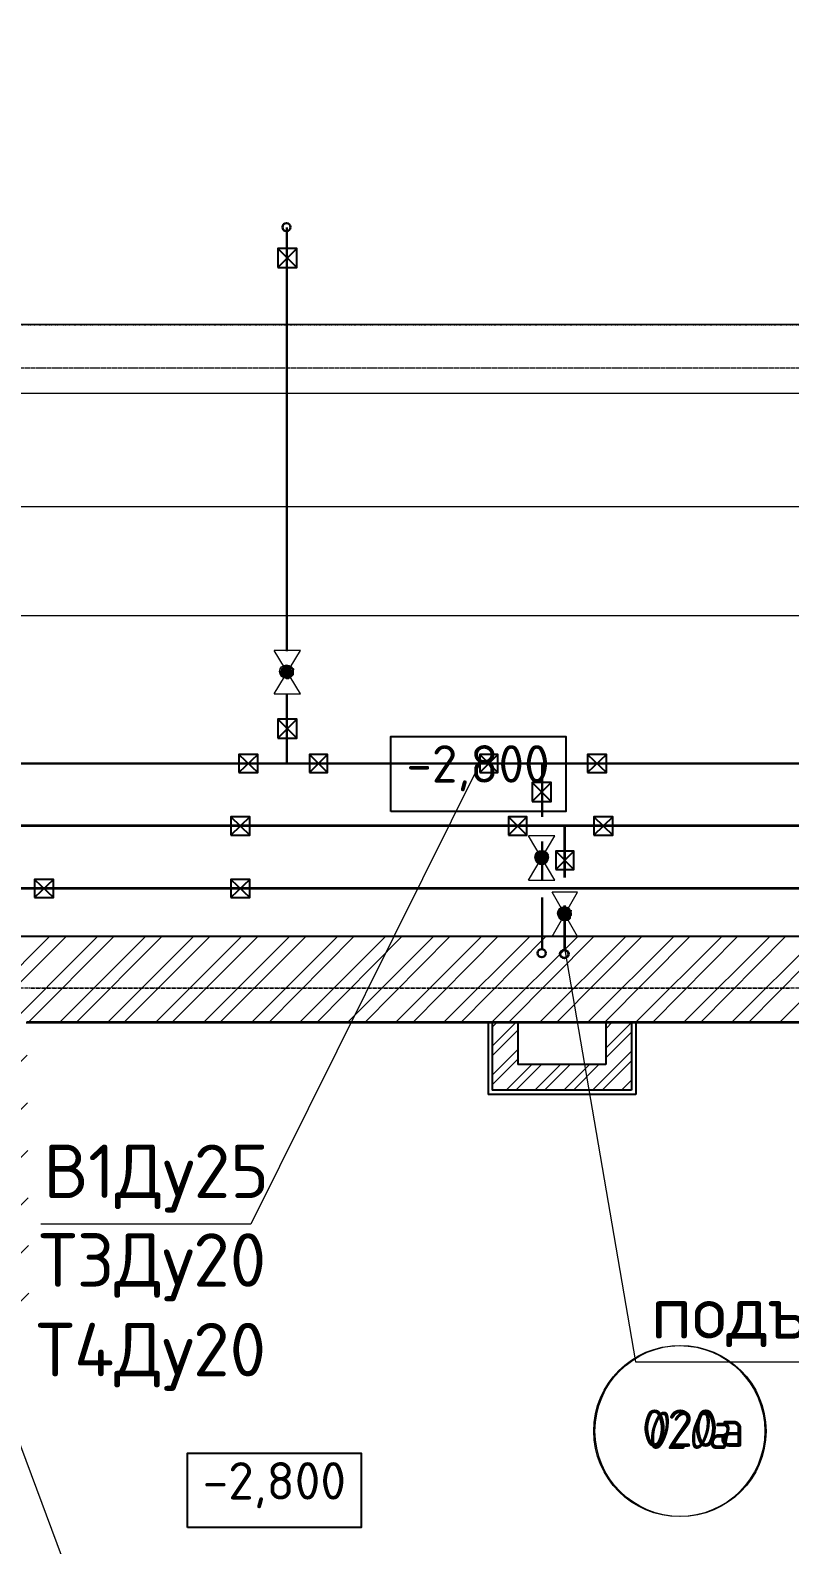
# Model space of a CAD drawing. Header units: millimetres. Extents: x -10178924 to 11692288, y -947381 to 58396.
# Drawn here: x 766354 to 769906, y -824944 to -817862 of the extents above; entities that cross this region are included whole.
import ezdxf

# ---------------------------------------------------------------- set-up
doc = ezdxf.new("R2010")
doc.units = ezdxf.units.MM
for name, pattern in [('короткая штриховая', [282.222222, 141.111111, -141.111111]), ('невидимая', [9.525, 6.35, -3.175]), ('осевая', [50.8, 31.75, -6.35, 6.35, -6.35])]:
    doc.linetypes.add(name, pattern=pattern)
for name, color, linetype, lineweight in [('PDF _0', 7, 'Continuous', 9), ('PDF _Разрезы', 7, 'Continuous', 9), ('PDF _Текст', 7, 'Continuous', 5), ('Балки.1', 7, 'Continuous', 9), ('Контур пол Подвал', 7, 'Continuous', 9), ('Перегородки', 162, 'Continuous', 9), ('Размеры осевые', 153, 'Continuous', 9), ('ШТРИХОВКА', 252, 'Continuous', 15)]:
    doc.layers.add(name, color=color, linetype=linetype, lineweight=lineweight)
for name, color, linetype in [('PDF _PDF _Марки помещений', 5, 'Continuous'), ('PDF _PDF _Разрезы', 7, 'Continuous'), ('PDF _Балки.1', 7, 'Continuous'), ('PDF _В1_Арматура', 7, 'Continuous'), ('PDF _ВК_В1', 5, 'Continuous'), ('PDF _ВК_Т3', 1, 'Continuous'), ('PDF _ВК_Т4', 6, 'Continuous'), ('PDF _Марки помещений', 5, 'Continuous'), ('PDF _Стены внутр.1', 7, 'Continuous'), ('Стены внутр.1', 7, 'Continuous')]:
    doc.layers.add(name, color=color, linetype=linetype)
for name, color, linetype, true_color in [('PDF _Контур пол Подвал', 7, 'Continuous', 0xcd6928), ('PDF _Отметки', 7, 'Continuous', 0x7f9fff), ('PDF _Размеры осевые', 7, 'Continuous', 0x5d6970), ('PDF _штриховка', 7, 'Continuous', 0x95834a)]:
    doc.layers.add(name, color=color, linetype=linetype, true_color=true_color)
doc.styles.add('ISOCPEUR', font='isocpeui.ttf', dxfattribs={"width": 0.9})
doc.styles.add('PDF ISOCPEUR', font='isocpeur.ttf')

# ---------------------------------------------------------------- blocks, each defined once
blk = doc.blocks.new('A$C5282721b')
at = {"layer": 'Перегородки', "lineweight": 20, "true_color": 0x000000, "transparency": 33554687}
h = blk.add_hatch(dxfattribs=at)
h.set_pattern_fill('ANSI32', color=18, scale=10)
h.set_pattern_definition([(45, (6503.45, 238052.73), (-67.35192, 67.35192), []), (45, (6548.35, 238052.73), (-67.35192, 67.35192), [])])
h.paths.add_polyline_path([(46276.139, -41908.087), (46276.139, -41709.464), (46156.139, -41709.464), (46156.139, -42028.087), (46806.601, -42028.087), (46806.601, -41709.464), (46686.601, -41709.464), (46686.601, -41908.087)])
at = {"layer": 'ШТРИХОВКА', "ltscale": 100, "true_color": 0x000000, "transparency": 33554687}
h = blk.add_hatch(dxfattribs=at)
h.set_pattern_fill('ANSI31', color=18, scale=50)
h.set_pattern_definition([(45, (-81439.85, -10657.2), (-112.2532, 112.2532), [])])
h.paths.add_polyline_path([(43589.43, -43091.789), (43989.442, -43091.789), (43978.799, -41709.464), (59272.291, -41709.464), (59272.291, -41309.464), (54778.974, -41309.464), (54778.974, -37367.72), (54379.879, -37367.72), (54378.974, -41309.464), (43575.708, -41309.464)])
h.paths.add_polyline_path([(43998.193, -44162.264), (43598.195, -44162.406), (43603.498, -44917.161), (44003.486, -44916.003)])
at = {"layer": 'PDF _Марки помещений', "color": 18, "lineweight": 9, "true_color": 0x000000, "transparency": 33554687}
blk.add_circle((47036.2, -43622.44), 400.064, dxfattribs=at)
at = {"layer": 'PDF _Разрезы', "color": 18, "lineweight": 9, "true_color": 0x000000, "transparency": 33554687}
blk.add_lwpolyline([(-11856.305, -39299.259), (62616.964, -39299.259)], dxfattribs=at)
at = {"layer": 'Балки.1', "color": 18, "linetype": 'короткая штриховая', "ltscale": 0.02, "true_color": 0x000000, "transparency": 33554687}
for p, q in [((43071.13, -38448.432), (54538.231, -38448.432)), ((43071.13, -38768.432), (54538.231, -38768.432))]:
    blk.add_line(p, q, dxfattribs=at)
at = {"layer": 'Контур пол Подвал', "color": 18, "linetype": 'невидимая', "true_color": 0x000000, "transparency": 33554687}
for p, q in [((53178.974, -39809.464), (40553.725, -39809.464)), ((54378.974, -41309.464), (40553.725, -41309.464))]:
    blk.add_line(p, q, dxfattribs=at)
at = {"layer": 'Перегородки', "color": 18, "linetype": 'Continuous', "lineweight": 25, "true_color": 0x000000, "transparency": 33554687}
for p, q in [((46136.139, -41709.464), (46136.139, -42048.087)), ((46156.139, -41709.464), (46156.139, -42028.087)), ((46276.139, -41709.464), (46276.139, -41908.087)), ((46686.601, -41709.464), (46686.601, -41908.087)), ((46806.601, -41709.464), (46806.601, -42028.087)), ((46826.601, -41709.464), (46826.601, -42048.087)), ((46686.601, -41908.087), (46276.139, -41908.087)), ((46826.601, -42048.087), (46136.139, -42048.087)), ((46806.601, -42028.087), (46156.139, -42028.087))]:
    blk.add_line(p, q, dxfattribs=at)
at = {"layer": 'Размеры осевые', "color": 251, "linetype": 'осевая', "ltscale": 0.5, "transparency": 33554687}
for p, q in [((-9750, -38650), (62308.109, -38650)), ((-9718.727, -38650), (61848.609, -38650)), ((-9718.727, -38650), (61848.609, -38650)), ((-9750, -41550), (62308.109, -41550))]:
    blk.add_line(p, q, dxfattribs=at)
at = {"layer": 'Стены внутр.1', "color": 18, "linetype": 'Continuous', "true_color": 0x000000, "transparency": 33554687, "flags": 128}
for points in [[(54378.974, -41309.464), (43575.708, -41309.464)], [(43978.799, -41709.464), (59272.291, -41709.464)]]:
    blk.add_lwpolyline(points, dxfattribs=at)
at = {"layer": 'PDF _Марки помещений', "color": 18, "lineweight": 9, "true_color": 0x000000, "transparency": 33554687, "insert": (46873.226, -43706.155), "char_height": 175, "attachment_point": 7, "style": 'ISOCPEUR'}
blk.add_mtext('{\\W0.8;020a}', dxfattribs=at)

msp = doc.modelspace()

# ---------------------------------------------------------------- linework, layer by layer
at = {"layer": 'PDF _0', "lineweight": 25}
for points in [[(767511.6, -818882.2), (767600.5, -818971.1)], [(767600.5, -818882.2), (767511.6, -818971.1)], [(767511.6, -821083.6), (767600.5, -821172.5)], [(767600.5, -821083.6), (767511.6, -821172.5)], [(767329.6, -821248.7), (767418.5, -821333.4)], [(767418.5, -821248.7), (767329.6, -821333.4)], [(767659.8, -821248.7), (767744.4, -821333.4)], [(767744.4, -821248.7), (767659.8, -821333.4)], [(768455.6, -821248.7), (768540.3, -821333.4)], [(768540.3, -821248.7), (768455.6, -821333.4)], [(768959.4, -821248.7), (769048.3, -821333.4)], [(769048.3, -821248.7), (768959.4, -821333.4)], [(768701.2, -821379.9), (768790.1, -821468.8)], [(768790.1, -821379.9), (768701.2, -821468.8)], [(767291.5, -821540.8), (767380.4, -821625.5)], [(767380.4, -821540.8), (767291.5, -821625.5)], [(768591.1, -821540.8), (768675.8, -821625.5)], [(768675.8, -821540.8), (768591.1, -821625.5)], [(768989, -821540.8), (769077.9, -821625.5)], [(769077.9, -821540.8), (768989.1, -821625.5)], [(768811.2, -821701.7), (768895.9, -821786.3)], [(768895.9, -821701.7), (768811.2, -821786.3)], [(766372.8, -821832.9), (766461.7, -821917.6)], [(766461.7, -821832.9), (766372.8, -821917.6)], [(767291.5, -821832.9), (767380.4, -821917.6)], [(767380.4, -821832.9), (767291.5, -821917.6)]]:
    msp.add_lwpolyline(points, dxfattribs=at)
for points in [[(767511.6, -818971.2), (767600.5, -818971.2), (767600.5, -818882.3), (767511.6, -818882.3)], [(767511.6, -821172.5), (767600.5, -821172.5), (767600.5, -821083.6), (767511.6, -821083.6)], [(767329.6, -821333.4), (767418.5, -821333.4), (767418.5, -821248.7), (767329.6, -821248.7)], [(767659.8, -821333.4), (767744.4, -821333.4), (767744.4, -821248.7), (767659.8, -821248.7)], [(768455.6, -821333.4), (768540.3, -821333.4), (768540.3, -821248.7), (768455.6, -821248.7)], [(768959.4, -821333.4), (769048.3, -821333.4), (769048.3, -821248.7), (768959.4, -821248.7)], [(768701.2, -821468.8), (768790.1, -821468.8), (768790.1, -821379.9), (768701.2, -821379.9)], [(767291.5, -821625.5), (767380.4, -821625.5), (767380.4, -821540.8), (767291.5, -821540.8)], [(768591.1, -821625.5), (768675.8, -821625.5), (768675.8, -821540.8), (768591.1, -821540.8)], [(768989, -821625.5), (769077.9, -821625.5), (769077.9, -821540.8), (768989, -821540.8)], [(768811.2, -821786.3), (768895.9, -821786.3), (768895.9, -821701.7), (768811.2, -821701.7)], [(766372.8, -821917.6), (766461.7, -821917.6), (766461.7, -821832.9), (766372.8, -821832.9)], [(767291.5, -821917.6), (767380.4, -821917.6), (767380.4, -821832.9), (767291.5, -821832.9)]]:
    msp.add_lwpolyline(points, close=True, dxfattribs=at)
at = {"layer": 'PDF _PDF _Марки помещений', "lineweight": 9}
msp.add_circle((769389.1, -824413.1), 400, dxfattribs=at)
at = {"layer": 'PDF _PDF _Разрезы', "lineweight": 9}
msp.add_lwpolyline([(710500.9, -820088.8), (784971.2, -820088.8)], dxfattribs=at)
at = {"layer": 'PDF _Балки.1', "lineweight": 9}
msp.add_lwpolyline([(765428.8, -819237.9), (765428.8, -819559.6), (776892.3, -819559.6), (776892.3, -819237.9)], close=True, dxfattribs=at)
at = {"layer": 'PDF _В1_Арматура', "lineweight": 0}
for points in [[(767494.7, -820965.1), (767617.4, -820761.9), (767494.7, -820761.9)], [(767494.7, -820965.1), (767617.4, -820965.1), (767494.7, -820761.9)], [(767537, -820850.8), (767528.5, -820846.5), (767537, -820850.8)], [(767587.8, -820850.8), (767583.6, -820846.5), (767587.8, -820850.8)], [(767566.6, -820871.9), (767553.9, -820863.5), (767566.6, -820871.9)], [(768684.2, -821837.1), (768807, -821629.7), (768684.2, -821629.7)], [(768684.2, -821837.1), (768807, -821837.1), (768684.2, -821629.7)], [(768726.6, -821718.6), (768718.1, -821714.4), (768726.6, -821718.6)], [(768756.2, -821739.8), (768747.7, -821731.3), (768756.2, -821739.8)], [(768777.4, -821718.6), (768773.1, -821714.4), (768777.4, -821718.6)], [(768794.3, -822099.6), (768912.8, -821892.2), (768794.3, -821892.2)], [(768794.3, -822099.6), (768912.8, -822099.6), (768794.3, -821892.2)], [(768832.4, -821981.1), (768823.9, -821976.8), (768832.4, -821981.1)], [(768883.2, -821981.1), (768883.2, -821976.8), (768883.2, -821981.1)], [(768862, -822002.2), (768853.6, -821993.8), (768862, -822002.2)]]:
    msp.add_lwpolyline(points, dxfattribs=at)
for centre in [(767551.8, -820861.3), (768745.6, -821729.2), (768851.5, -821991.7)]:
    msp.add_circle(centre, 31.7, dxfattribs=at)
at = {"layer": 'PDF _В1_Арматура', "transparency": 33554559}
for points in [[(767528.5, -820846.5), (767537, -820850.8), (767524.3, -820850.8)], [(767532.8, -820842.3), (767583.6, -820846.5), (767528.5, -820846.5)], [(767583.6, -820846.5), (767528.5, -820846.5), (767566.6, -820855)], [(767528.5, -820846.5), (767566.6, -820855), (767545.5, -820855)], [(767541.2, -820833.8), (767575.1, -820838.1), (767532.8, -820838.1)], [(767575.1, -820838.1), (767532.8, -820838.1), (767579.3, -820842.3)], [(767532.8, -820838.1), (767579.3, -820842.3), (767532.8, -820842.3)], [(767579.3, -820842.3), (767532.8, -820842.3), (767583.6, -820846.5)], [(767545.5, -820833.8), (767570.9, -820833.8), (767541.2, -820833.8)], [(767570.9, -820833.8), (767541.2, -820833.8), (767575.1, -820838.1)], [(767549.7, -820829.6), (767566.6, -820833.8), (767545.5, -820833.8)], [(767566.6, -820833.8), (767545.5, -820833.8), (767570.9, -820833.8)], [(767553.9, -820829.6), (767562.4, -820829.6), (767549.7, -820829.6)], [(767562.4, -820829.6), (767549.7, -820829.6), (767566.6, -820833.8)], [(767583.6, -820846.5), (767587.8, -820850.8), (767575.1, -820850.8)], [(767524.3, -820855), (767553.9, -820863.5), (767520.1, -820863.5)], [(767553.9, -820863.5), (767520.1, -820863.5), (767545.5, -820871.9)], [(767520.1, -820863.5), (767545.5, -820871.9), (767524.3, -820871.9)], [(767537, -820850.8), (767524.3, -820850.8), (767545.5, -820855)], [(767524.3, -820850.8), (767545.5, -820855), (767524.3, -820855)], [(767545.5, -820855), (767524.3, -820855), (767553.9, -820863.5)], [(767545.5, -820871.9), (767524.3, -820871.9), (767537, -820876.2)], [(767524.3, -820871.9), (767537, -820876.2), (767524.3, -820876.2)], [(767537, -820876.2), (767524.3, -820876.2), (767528.5, -820880.4)], [(767537, -820876.2), (767583.6, -820880.4), (767528.5, -820880.4)], [(767583.6, -820880.4), (767528.5, -820880.4), (767579.3, -820884.6)], [(767528.5, -820880.4), (767579.3, -820884.6), (767532.8, -820884.6)], [(767579.3, -820884.6), (767532.8, -820884.6), (767575.1, -820888.9)], [(767532.8, -820884.6), (767575.1, -820888.9), (767532.8, -820888.9)], [(767575.1, -820888.9), (767532.8, -820888.9), (767570.9, -820893.1)], [(767532.8, -820888.9), (767570.9, -820893.1), (767541.2, -820893.1)], [(767545.5, -820871.9), (767575.1, -820876.2), (767537, -820876.2)], [(767575.1, -820876.2), (767537, -820876.2), (767583.6, -820880.4)], [(767570.9, -820893.1), (767541.2, -820893.1), (767566.6, -820893.1)], [(767541.2, -820893.1), (767566.6, -820893.1), (767545.5, -820893.1)], [(767553.9, -820863.5), (767553.9, -820863.5), (767545.5, -820855)], [(767553.9, -820863.5), (767545.5, -820855), (767566.6, -820855)], [(767553.9, -820863.5), (767566.6, -820871.9), (767545.5, -820871.9)], [(767566.6, -820871.9), (767545.5, -820871.9), (767575.1, -820876.2)], [(767566.6, -820893.1), (767545.5, -820893.1), (767562.4, -820897.3)], [(767545.5, -820893.1), (767562.4, -820897.3), (767549.7, -820897.3)], [(767562.4, -820897.3), (767549.7, -820897.3), (767553.9, -820897.3)], [(767566.6, -820855), (767587.8, -820863.5), (767553.9, -820863.5)], [(767587.8, -820863.5), (767553.9, -820863.5), (767587.8, -820871.9)], [(767553.9, -820863.5), (767587.8, -820871.9), (767566.6, -820871.9)], [(767575.1, -820850.8), (767587.8, -820855), (767566.6, -820855)], [(767587.8, -820855), (767566.6, -820855), (767587.8, -820863.5)], [(767587.8, -820871.9), (767566.6, -820871.9), (767587.8, -820876.2)], [(767566.6, -820871.9), (767587.8, -820876.2), (767575.1, -820876.2)], [(767587.8, -820850.8), (767575.1, -820850.8), (767587.8, -820855)], [(767575.1, -820876.2), (767587.8, -820876.2), (767583.6, -820880.4)], [(768747.7, -821697.4), (768752, -821701.7), (768739.3, -821701.7)], [(768718.1, -821714.4), (768726.6, -821718.6), (768713.9, -821718.6)], [(768726.6, -821718.6), (768713.9, -821718.6), (768735, -821727.1)], [(768713.9, -821718.6), (768735, -821727.1), (768713.9, -821727.1)], [(768735, -821727.1), (768713.9, -821727.1), (768747.7, -821731.3)], [(768713.9, -821727.1), (768747.7, -821731.3), (768713.9, -821731.3)], [(768747.7, -821731.3), (768713.9, -821731.3), (768735, -821739.8)], [(768713.9, -821731.3), (768735, -821739.8), (768713.9, -821739.8)], [(768735, -821739.8), (768713.9, -821739.8), (768726.6, -821744)], [(768713.9, -821739.8), (768726.6, -821744), (768713.9, -821744)], [(768726.6, -821744), (768713.9, -821744), (768718.1, -821752.5)], [(768722.3, -821710.1), (768773.1, -821714.4), (768718.1, -821714.4)], [(768773.1, -821714.4), (768718.1, -821714.4), (768756.2, -821727.1)], [(768718.1, -821714.4), (768756.2, -821727.1), (768735, -821727.1)], [(768726.6, -821744), (768773.1, -821752.5), (768718.1, -821752.5)], [(768773.1, -821752.5), (768718.1, -821752.5), (768768.9, -821756.7)], [(768718.1, -821752.5), (768768.9, -821756.7), (768722.3, -821756.7)], [(768726.6, -821705.9), (768768.9, -821710.1), (768722.3, -821710.1)], [(768768.9, -821710.1), (768722.3, -821710.1), (768773.1, -821714.4)], [(768768.9, -821756.7), (768722.3, -821756.7), (768764.7, -821760.9)], [(768722.3, -821756.7), (768764.7, -821760.9), (768726.6, -821760.9)], [(768730.8, -821701.7), (768764.7, -821705.9), (768726.6, -821705.9)], [(768764.7, -821705.9), (768726.6, -821705.9), (768768.9, -821710.1)], [(768735, -821739.8), (768764.7, -821744), (768726.6, -821744)], [(768764.7, -821744), (768726.6, -821744), (768773.1, -821752.5)], [(768764.7, -821760.9), (768726.6, -821760.9), (768760.4, -821760.9)], [(768726.6, -821760.9), (768760.4, -821760.9), (768730.8, -821760.9)], [(768735, -821701.7), (768760.4, -821701.7), (768730.8, -821701.7)], [(768760.4, -821701.7), (768730.8, -821701.7), (768764.7, -821705.9)], [(768760.4, -821760.9), (768730.8, -821760.9), (768756.2, -821765.2)], [(768730.8, -821760.9), (768756.2, -821765.2), (768735, -821765.2)], [(768739.3, -821701.7), (768756.2, -821701.7), (768735, -821701.7)], [(768756.2, -821701.7), (768735, -821701.7), (768760.4, -821701.7)], [(768747.7, -821731.3), (768747.7, -821731.3), (768735, -821727.1)], [(768747.7, -821731.3), (768735, -821727.1), (768756.2, -821727.1)], [(768747.7, -821731.3), (768756.2, -821739.8), (768735, -821739.8)], [(768756.2, -821739.8), (768735, -821739.8), (768764.7, -821744)], [(768756.2, -821765.2), (768735, -821765.2), (768752, -821765.2)], [(768735, -821765.2), (768752, -821765.2), (768739.3, -821765.2)], [(768752, -821701.7), (768739.3, -821701.7), (768756.2, -821701.7)], [(768752, -821765.2), (768739.3, -821765.2), (768747.7, -821765.2)], [(768756.2, -821727.1), (768777.4, -821731.3), (768747.7, -821731.3)], [(768777.4, -821731.3), (768747.7, -821731.3), (768777.4, -821739.8)], [(768747.7, -821731.3), (768777.4, -821739.8), (768756.2, -821739.8)], [(768764.7, -821718.6), (768777.4, -821727.1), (768756.2, -821727.1)], [(768777.4, -821727.1), (768756.2, -821727.1), (768777.4, -821731.3)], [(768777.4, -821739.8), (768756.2, -821739.8), (768777.4, -821744)], [(768756.2, -821739.8), (768777.4, -821744), (768764.7, -821744)], [(768773.1, -821714.4), (768777.4, -821718.6), (768764.7, -821718.6)], [(768777.4, -821718.6), (768764.7, -821718.6), (768777.4, -821727.1)], [(768764.7, -821744), (768777.4, -821744), (768773.1, -821752.5)], [(768823.9, -821981.1), (768845.1, -821989.5), (768819.7, -821989.5)], [(768828.2, -821972.6), (768883.2, -821976.8), (768823.9, -821976.8)], [(768823.9, -821976.8), (768832.4, -821981.1), (768823.9, -821981.1)], [(768883.2, -821976.8), (768823.9, -821976.8), (768862, -821989.5)], [(768823.9, -821976.8), (768862, -821989.5), (768845.1, -821989.5)], [(768832.4, -821981.1), (768823.9, -821981.1), (768845.1, -821989.5)], [(768832.4, -821968.4), (768879, -821972.6), (768828.2, -821972.6)], [(768879, -821972.6), (768828.2, -821972.6), (768883.2, -821976.8)], [(768836.6, -821964.1), (768874.7, -821968.4), (768832.4, -821968.4)], [(768874.7, -821968.4), (768832.4, -821968.4), (768879, -821972.6)], [(768840.9, -821964.1), (768870.5, -821964.1), (768836.6, -821964.1)], [(768870.5, -821964.1), (768836.6, -821964.1), (768874.7, -821968.4)], [(768849.3, -821964.1), (768866.3, -821964.1), (768840.9, -821964.1)], [(768866.3, -821964.1), (768840.9, -821964.1), (768870.5, -821964.1)], [(768853.6, -821959.9), (768857.8, -821964.1), (768849.3, -821964.1)], [(768857.8, -821964.1), (768849.3, -821964.1), (768866.3, -821964.1)], [(768874.7, -821981.1), (768887.4, -821989.5), (768862, -821989.5)], [(768883.2, -821976.8), (768883.2, -821981.1), (768874.7, -821981.1)], [(768883.2, -821981.1), (768874.7, -821981.1), (768887.4, -821989.5)], [(768845.1, -821989.5), (768819.7, -821989.5), (768853.6, -821993.8)], [(768819.7, -821989.5), (768853.6, -821993.8), (768819.7, -821993.8)], [(768853.6, -821993.8), (768819.7, -821993.8), (768845.1, -822002.2)], [(768819.7, -821993.8), (768845.1, -822002.2), (768819.7, -822002.2)], [(768845.1, -822002.2), (768819.7, -822002.2), (768832.4, -822006.5)], [(768819.7, -822002.2), (768832.4, -822006.5), (768823.9, -822006.5)], [(768832.4, -822006.5), (768823.9, -822006.5), (768823.9, -822014.9)], [(768832.4, -822006.5), (768883.2, -822014.9), (768823.9, -822014.9)], [(768883.2, -822014.9), (768823.9, -822014.9), (768879, -822019.2)], [(768823.9, -822014.9), (768879, -822019.2), (768828.2, -822019.2)], [(768879, -822019.2), (768828.2, -822019.2), (768874.7, -822023.4)], [(768828.2, -822019.2), (768874.7, -822023.4), (768832.4, -822023.4)], [(768845.1, -822002.2), (768874.7, -822006.5), (768832.4, -822006.5)], [(768874.7, -822006.5), (768832.4, -822006.5), (768883.2, -822014.9)], [(768874.7, -822023.4), (768832.4, -822023.4), (768870.5, -822023.4)], [(768832.4, -822023.4), (768870.5, -822023.4), (768836.6, -822023.4)], [(768870.5, -822023.4), (768836.6, -822023.4), (768866.3, -822027.6)], [(768836.6, -822023.4), (768866.3, -822027.6), (768840.9, -822027.6)], [(768866.3, -822027.6), (768840.9, -822027.6), (768857.8, -822027.6)], [(768840.9, -822027.6), (768857.8, -822027.6), (768849.3, -822027.6)], [(768853.6, -821993.8), (768853.6, -821993.8), (768845.1, -821989.5)], [(768853.6, -821993.8), (768845.1, -821989.5), (768862, -821989.5)], [(768853.6, -821993.8), (768862, -822002.2), (768845.1, -822002.2)], [(768862, -822002.2), (768845.1, -822002.2), (768874.7, -822006.5)], [(768857.8, -822027.6), (768849.3, -822027.6), (768853.6, -822027.6)], [(768862, -821989.5), (768887.4, -821993.8), (768853.6, -821993.8)], [(768887.4, -821993.8), (768853.6, -821993.8), (768887.4, -822002.2)], [(768853.6, -821993.8), (768887.4, -822002.2), (768862, -822002.2)], [(768887.4, -821989.5), (768862, -821989.5), (768887.4, -821993.8)], [(768887.4, -822002.2), (768862, -822002.2), (768883.2, -822006.5)], [(768862, -822002.2), (768883.2, -822006.5), (768874.7, -822006.5)], [(768874.7, -822006.5), (768883.2, -822006.5), (768883.2, -822014.9)]]:
    msp.add_solid(points, dxfattribs=at)
at = {"layer": 'PDF _ВК_В1', "lineweight": 30}
for points in [[(767553.9, -818784.9), (767553.9, -820766)], [(767553.9, -820965.1), (767553.9, -821291)], [(777942.6, -821308), (777942.6, -821291), (747493.3, -821291), (723334.4, -821291)], [(768747.7, -821540.8), (768747.7, -821291)], [(768747.7, -821832.9), (768747.7, -821655.1)], [(768747.7, -822158.9), (768747.7, -821917.6)]]:
    msp.add_lwpolyline(points, dxfattribs=at)
for centre in [(767551.8, -818782.8), (768745.6, -822177.9)]:
    msp.add_circle(centre, 19.1, dxfattribs=at)
at = {"layer": 'PDF _ВК_Т3', "lineweight": 35}
for points in [[(777980.7, -821583.1), (747497.5, -821583.1), (723215.9, -821583.1)], [(768853.6, -821824.4), (768853.6, -821583.1)], [(768853.6, -822163.1), (768853.6, -821955.7)]]:
    msp.add_lwpolyline(points, dxfattribs=at)
msp.add_circle((768851.5, -822182.2), 19.1, dxfattribs=at)
at = {"layer": 'PDF _ВК_Т4', "lineweight": 35}
msp.add_lwpolyline([(778082.3, -821735.5), (778082.3, -821875.2), (747256.2, -821875.2), (722923.8, -821875.2)], dxfattribs=at)
at = {"layer": 'PDF _Контур пол Подвал', "lineweight": 9}
for points in [[(776736.1, -816702.1), (775533.9, -816702.1), (775533.9, -820600.8), (762910.5, -820600.8)], [(776736.1, -822099.6), (762910.5, -822099.6)]]:
    msp.add_lwpolyline(points, dxfattribs=at)
at = {"layer": 'PDF _Отметки', "lineweight": 25}
for points in [[(768040.8, -821515.4), (768040.8, -821164), (768857.8, -821164), (768857.8, -821515.4)], [(767088.3, -824864), (767088.3, -824516.9), (767901, -824516.9), (767901, -824864)]]:
    msp.add_lwpolyline(points, close=True, dxfattribs=at)
at = {"layer": 'PDF _Размеры осевые', "lineweight": 9}
for points in [[(766355.9, -819441.1), (766372.8, -819441.1)], [(766377.1, -819441.1), (766377.1, -819441.1)], [(766381.3, -819441.1), (766398.2, -819441.1)], [(766402.5, -819441.1), (766402.5, -819441.1)], [(766406.7, -819441.1), (766423.6, -819441.1)], [(766427.9, -819441.1), (766427.9, -819441.1)], [(766432.1, -819441.1), (766449, -819441.1)], [(766453.3, -819441.1), (766453.3, -819441.1)], [(766457.5, -819441.1), (766474.4, -819441.1)], [(766478.7, -819441.1), (766478.7, -819441.1)], [(766482.9, -819441.1), (766499.8, -819441.1)], [(766504.1, -819441.1), (766504.1, -819441.1)], [(766508.3, -819441.1), (766525.2, -819441.1)], [(766529.5, -819441.1), (766529.5, -819441.1)], [(766533.7, -819441.1), (766550.6, -819441.1)], [(766554.9, -819441.1), (766554.9, -819441.1)], [(766559.1, -819441.1), (766576, -819441.1)], [(766580.3, -819441.1), (766580.3, -819441.1)], [(766584.5, -819441.1), (766601.4, -819441.1)], [(766605.7, -819441.1), (766605.7, -819441.1)], [(766609.9, -819441.1), (766626.8, -819441.1)], [(766631.1, -819441.1), (766631.1, -819441.1)], [(766635.3, -819441.1), (766652.2, -819441.1)], [(766656.5, -819441.1), (766656.5, -819441.1)], [(766660.7, -819441.1), (766677.6, -819441.1)], [(766681.9, -819441.1), (766681.9, -819441.1)], [(766686.1, -819441.1), (766703, -819441.1)], [(766707.3, -819441.1), (766707.3, -819441.1)], [(766711.5, -819441.1), (766728.4, -819441.1)], [(766732.7, -819441.1), (766732.7, -819441.1)], [(766736.9, -819441.1), (766753.8, -819441.1)], [(766758.1, -819441.1), (766758.1, -819441.1)], [(766762.3, -819441.1), (766779.2, -819441.1)], [(766783.5, -819441.1), (766783.5, -819441.1)], [(766787.7, -819441.1), (766804.6, -819441.1)], [(766808.9, -819441.1), (766808.9, -819441.1)], [(766813.1, -819441.1), (766830, -819441.1)], [(766834.3, -819441.1), (766834.3, -819441.1)], [(766838.5, -819441.1), (766855.4, -819441.1)], [(766859.7, -819441.1), (766859.7, -819441.1)], [(766863.9, -819441.1), (766880.8, -819441.1)], [(766885.1, -819441.1), (766885.1, -819441.1)], [(766889.3, -819441.1), (766906.2, -819441.1)], [(766910.5, -819441.1), (766910.5, -819441.1)], [(766914.7, -819441.1), (766931.6, -819441.1)], [(766935.9, -819441.1), (766935.9, -819441.1)], [(766940.1, -819441.1), (766957, -819441.1)], [(766961.3, -819441.1), (766961.3, -819441.1)], [(766965.5, -819441.1), (766982.4, -819441.1)], [(766986.7, -819441.1), (766986.7, -819441.1)], [(766990.9, -819441.1), (767007.8, -819441.1)], [(767012.1, -819441.1), (767012.1, -819441.1)], [(767016.3, -819441.1), (767033.2, -819441.1)], [(767037.5, -819441.1), (767037.5, -819441.1)], [(767041.7, -819441.1), (767058.6, -819441.1)], [(767062.9, -819441.1), (767062.9, -819441.1)], [(767067.1, -819441.1), (767084, -819441.1)], [(767088.3, -819441.1), (767088.3, -819441.1)], [(767092.5, -819441.1), (767109.4, -819441.1)], [(767113.7, -819441.1), (767113.7, -819441.1)], [(767117.9, -819441.1), (767134.8, -819441.1)], [(767139.1, -819441.1), (767139.1, -819441.1)], [(767143.3, -819441.1), (767160.2, -819441.1)], [(767164.5, -819441.1), (767164.5, -819441.1)], [(767168.7, -819441.1), (767185.6, -819441.1)], [(767189.9, -819441.1), (767189.9, -819441.1)], [(767194.1, -819441.1), (767211, -819441.1)], [(767215.3, -819441.1), (767215.3, -819441.1)], [(767219.5, -819441.1), (767236.4, -819441.1)], [(767240.7, -819441.1), (767240.7, -819441.1)], [(767244.9, -819441.1), (767261.8, -819441.1)], [(767266.1, -819441.1), (767266.1, -819441.1)], [(767270.3, -819441.1), (767287.2, -819441.1)], [(767291.5, -819441.1), (767291.5, -819441.1)], [(767295.7, -819441.1), (767312.6, -819441.1)], [(767316.9, -819441.1), (767316.9, -819441.1)], [(767321.1, -819441.1), (767338, -819441.1)], [(767342.3, -819441.1), (767342.3, -819441.1)], [(767346.5, -819441.1), (767363.4, -819441.1)], [(767367.7, -819441.1), (767367.7, -819441.1)], [(767371.9, -819441.1), (767388.8, -819441.1)], [(767393.1, -819441.1), (767393.1, -819441.1)], [(767397.3, -819441.1), (767414.2, -819441.1)], [(767418.5, -819441.1), (767418.5, -819441.1)], [(767422.7, -819441.1), (767439.6, -819441.1)], [(767443.9, -819441.1), (767443.9, -819441.1)], [(767448.1, -819441.1), (767465, -819441.1)], [(767469.3, -819441.1), (767469.3, -819441.1)], [(767473.5, -819441.1), (767490.4, -819441.1)], [(767494.7, -819441.1), (767494.7, -819441.1)], [(767498.9, -819441.1), (767515.8, -819441.1)], [(767520.1, -819441.1), (767520.1, -819441.1)], [(767524.3, -819441.1), (767541.2, -819441.1)], [(767545.5, -819441.1), (767545.5, -819441.1)], [(767549.7, -819441.1), (767566.6, -819441.1)], [(767570.9, -819441.1), (767570.9, -819441.1)], [(767575.1, -819441.1), (767592, -819441.1)], [(767596.3, -819441.1), (767596.3, -819441.1)], [(767600.5, -819441.1), (767617.4, -819441.1)], [(767621.7, -819441.1), (767621.7, -819441.1)], [(767625.9, -819441.1), (767642.8, -819441.1)], [(767647.1, -819441.1), (767647.1, -819441.1)], [(767651.3, -819441.1), (767668.2, -819441.1)], [(767672.5, -819441.1), (767672.5, -819441.1)], [(767676.7, -819441.1), (767693.6, -819441.1)], [(767697.9, -819441.1), (767697.9, -819441.1)], [(767702.1, -819441.1), (767719, -819441.1)], [(767723.3, -819441.1), (767723.3, -819441.1)], [(767727.5, -819441.1), (767744.4, -819441.1)], [(767748.7, -819441.1), (767748.7, -819441.1)], [(767752.9, -819441.1), (767769.8, -819441.1)], [(767774.1, -819441.1), (767774.1, -819441.1)], [(767778.3, -819441.1), (767795.2, -819441.1)], [(767799.5, -819441.1), (767799.5, -819441.1)], [(767803.7, -819441.1), (767820.6, -819441.1)], [(767824.9, -819441.1), (767824.9, -819441.1)], [(767829.1, -819441.1), (767846, -819441.1)], [(767850.3, -819441.1), (767850.3, -819441.1)], [(767854.5, -819441.1), (767871.4, -819441.1)], [(767875.7, -819441.1), (767875.7, -819441.1)], [(767879.9, -819441.1), (767896.8, -819441.1)], [(767901.1, -819441.1), (767901.1, -819441.1)], [(767905.3, -819441.1), (767922.2, -819441.1)], [(767926.5, -819441.1), (767926.5, -819441.1)], [(767930.7, -819441.1), (767947.6, -819441.1)], [(767951.9, -819441.1), (767951.9, -819441.1)], [(767956.1, -819441.1), (767973, -819441.1)], [(767977.3, -819441.1), (767977.3, -819441.1)], [(767981.5, -819441.1), (767998.4, -819441.1)], [(768002.7, -819441.1), (768002.7, -819441.1)], [(768006.9, -819441.1), (768023.8, -819441.1)], [(768028.1, -819441.1), (768028.1, -819441.1)], [(768032.3, -819441.1), (768049.2, -819441.1)], [(768053.5, -819441.1), (768053.5, -819441.1)], [(768057.7, -819441.1), (768074.6, -819441.1)], [(768078.9, -819441.1), (768078.9, -819441.1)], [(768083.1, -819441.1), (768100, -819441.1)], [(768104.3, -819441.1), (768104.3, -819441.1)], [(768108.5, -819441.1), (768125.4, -819441.1)], [(768129.7, -819441.1), (768129.7, -819441.1)], [(768133.9, -819441.1), (768150.8, -819441.1)], [(768155.1, -819441.1), (768155.1, -819441.1)], [(768159.3, -819441.1), (768176.2, -819441.1)], [(768180.5, -819441.1), (768180.5, -819441.1)], [(768184.7, -819441.1), (768201.6, -819441.1)], [(768205.9, -819441.1), (768205.9, -819441.1)], [(768210.1, -819441.1), (768227, -819441.1)], [(768231.3, -819441.1), (768231.3, -819441.1)], [(768235.5, -819441.1), (768252.4, -819441.1)], [(768256.7, -819441.1), (768256.7, -819441.1)], [(768260.9, -819441.1), (768277.8, -819441.1)], [(768282.1, -819441.1), (768282.1, -819441.1)], [(768286.3, -819441.1), (768303.2, -819441.1)], [(768307.5, -819441.1), (768307.5, -819441.1)], [(768311.7, -819441.1), (768328.6, -819441.1)], [(768332.9, -819441.1), (768332.9, -819441.1)], [(768337.1, -819441.1), (768354, -819441.1)], [(768358.3, -819441.1), (768358.3, -819441.1)], [(768362.5, -819441.1), (768379.4, -819441.1)], [(768383.7, -819441.1), (768383.7, -819441.1)], [(768387.9, -819441.1), (768404.8, -819441.1)], [(768409.1, -819441.1), (768409.1, -819441.1)], [(768413.3, -819441.1), (768430.2, -819441.1)], [(768434.5, -819441.1), (768434.5, -819441.1)], [(768438.7, -819441.1), (768455.6, -819441.1)], [(768459.9, -819441.1), (768459.9, -819441.1)], [(768464.1, -819441.1), (768481, -819441.1)], [(768485.3, -819441.1), (768485.3, -819441.1)], [(768489.5, -819441.1), (768506.4, -819441.1)], [(768510.7, -819441.1), (768510.7, -819441.1)], [(768514.9, -819441.1), (768531.8, -819441.1)], [(768536.1, -819441.1), (768536.1, -819441.1)], [(768540.3, -819441.1), (768557.2, -819441.1)], [(768561.5, -819441.1), (768561.5, -819441.1)], [(768565.7, -819441.1), (768582.6, -819441.1)], [(768586.9, -819441.1), (768586.9, -819441.1)], [(768591.1, -819441.1), (768608, -819441.1)], [(768612.3, -819441.1), (768612.3, -819441.1)], [(768616.5, -819441.1), (768633.4, -819441.1)], [(768637.7, -819441.1), (768637.7, -819441.1)], [(768641.9, -819441.1), (768658.8, -819441.1)], [(768663.1, -819441.1), (768663.1, -819441.1)], [(768667.3, -819441.1), (768684.2, -819441.1)], [(768688.5, -819441.1), (768688.5, -819441.1)], [(768692.7, -819441.1), (768709.6, -819441.1)], [(768713.9, -819441.1), (768713.9, -819441.1)], [(768718.1, -819441.1), (768735, -819441.1)], [(768739.3, -819441.1), (768739.3, -819441.1)], [(768743.5, -819441.1), (768760.4, -819441.1)], [(768764.7, -819441.1), (768764.7, -819441.1)], [(768768.9, -819441.1), (768785.8, -819441.1)], [(768790.1, -819441.1), (768790.1, -819441.1)], [(768794.3, -819441.1), (768811.2, -819441.1)], [(768815.5, -819441.1), (768815.5, -819441.1)], [(768819.7, -819441.1), (768836.6, -819441.1)], [(768840.9, -819441.1), (768840.9, -819441.1)], [(768845.1, -819441.1), (768862, -819441.1)], [(768866.3, -819441.1), (768866.3, -819441.1)], [(768870.5, -819441.1), (768887.4, -819441.1)], [(768891.7, -819441.1), (768891.7, -819441.1)], [(768895.9, -819441.1), (768912.8, -819441.1)], [(768917.1, -819441.1), (768917.1, -819441.1)], [(768921.3, -819441.1), (768938.2, -819441.1)], [(768942.5, -819441.1), (768942.5, -819441.1)], [(768946.7, -819441.1), (768963.6, -819441.1)], [(768967.9, -819441.1), (768967.9, -819441.1)], [(768972.1, -819441.1), (768989, -819441.1)], [(768993.3, -819441.1), (768993.3, -819441.1)], [(768997.5, -819441.1), (769014.4, -819441.1)], [(769018.7, -819441.1), (769018.7, -819441.1)], [(769022.9, -819441.1), (769039.8, -819441.1)], [(769044.1, -819441.1), (769044.1, -819441.1)], [(769048.3, -819441.1), (769065.3, -819441.1)], [(769069.5, -819441.1), (769069.5, -819441.1)], [(769073.7, -819441.1), (769090.6, -819441.1)], [(769094.9, -819441.1), (769094.9, -819441.1)], [(769099.1, -819441.1), (769116, -819441.1)], [(769120.3, -819441.1), (769120.3, -819441.1)], [(769124.5, -819441.1), (769141.4, -819441.1)], [(769145.7, -819441.1), (769145.7, -819441.1)], [(769149.9, -819441.1), (769166.8, -819441.1)], [(769171.1, -819441.1), (769171.1, -819441.1)], [(769175.3, -819441.1), (769192.3, -819441.1)], [(769196.5, -819441.1), (769196.5, -819441.1)], [(769200.7, -819441.1), (769217.6, -819441.1)], [(769221.9, -819441.1), (769221.9, -819441.1)], [(769226.1, -819441.1), (769243, -819441.1)], [(769247.3, -819441.1), (769247.3, -819441.1)], [(769251.5, -819441.1), (769268.5, -819441.1)], [(769272.7, -819441.1), (769272.7, -819441.1)], [(769276.9, -819441.1), (769293.9, -819441.1)], [(769298.1, -819441.1), (769298.1, -819441.1)], [(769302.3, -819441.1), (769319.3, -819441.1)], [(769323.5, -819441.1), (769323.5, -819441.1)], [(769327.7, -819441.1), (769344.6, -819441.1)], [(769348.9, -819441.1), (769348.9, -819441.1)], [(769353.1, -819441.1), (769370, -819441.1)], [(769374.3, -819441.1), (769374.3, -819441.1)], [(769378.5, -819441.1), (769395.5, -819441.1)], [(769399.7, -819441.1), (769399.7, -819441.1)], [(769403.9, -819441.1), (769420.9, -819441.1)], [(769425.1, -819441.1), (769425.1, -819441.1)], [(769429.3, -819441.1), (769446.3, -819441.1)], [(769450.5, -819441.1), (769450.5, -819441.1)], [(769454.7, -819441.1), (769471.7, -819441.1)], [(769475.9, -819441.1), (769475.9, -819441.1)], [(769480.1, -819441.1), (769497.1, -819441.1)], [(769501.3, -819441.1), (769501.3, -819441.1)], [(769505.5, -819441.1), (769522.5, -819441.1)], [(769526.7, -819441.1), (769526.7, -819441.1)], [(769530.9, -819441.1), (769547.9, -819441.1)], [(769552.1, -819441.1), (769552.1, -819441.1)], [(769556.3, -819441.1), (769573.3, -819441.1)], [(769577.5, -819441.1), (769577.5, -819441.1)], [(769581.7, -819441.1), (769598.7, -819441.1)], [(769602.9, -819441.1), (769602.9, -819441.1)], [(769607.1, -819441.1), (769624.1, -819441.1)], [(769628.3, -819441.1), (769628.3, -819441.1)], [(769632.5, -819441.1), (769649.5, -819441.1)], [(769653.7, -819441.1), (769653.7, -819441.1)], [(769657.9, -819441.1), (769674.9, -819441.1)], [(769679.1, -819441.1), (769679.1, -819441.1)], [(769683.3, -819441.1), (769700.3, -819441.1)], [(769704.5, -819441.1), (769704.5, -819441.1)], [(769708.7, -819441.1), (769725.7, -819441.1)], [(769729.9, -819441.1), (769729.9, -819441.1)], [(769734.1, -819441.1), (769751.1, -819441.1)], [(769755.3, -819441.1), (769755.3, -819441.1)], [(769759.5, -819441.1), (769776.5, -819441.1)], [(769780.7, -819441.1), (769780.7, -819441.1)], [(769784.9, -819441.1), (769801.9, -819441.1)], [(769806.1, -819441.1), (769806.1, -819441.1)], [(769810.3, -819441.1), (769827.3, -819441.1)], [(769831.5, -819441.1), (769831.5, -819441.1)], [(769835.7, -819441.1), (769852.7, -819441.1)], [(769856.9, -819441.1), (769856.9, -819441.1)], [(769861.1, -819441.1), (769878.1, -819441.1)], [(769882.3, -819441.1), (769882.3, -819441.1)], [(769886.5, -819441.1), (769903.5, -819441.1)], [(766355.9, -822340.9), (766372.8, -822340.9)], [(766377.1, -822340.9), (766377.1, -822340.9)], [(766381.3, -822340.9), (766398.2, -822340.9)], [(766402.5, -822340.9), (766402.5, -822340.9)], [(766406.7, -822340.9), (766423.6, -822340.9)], [(766427.9, -822340.9), (766427.9, -822340.9)], [(766432.1, -822340.9), (766449, -822340.9)], [(766453.3, -822340.9), (766453.3, -822340.9)], [(766457.5, -822340.9), (766474.4, -822340.9)], [(766478.7, -822340.9), (766478.7, -822340.9)], [(766482.9, -822340.9), (766499.8, -822340.9)], [(766504.1, -822340.9), (766504.1, -822340.9)], [(766508.3, -822340.9), (766525.2, -822340.9)], [(766529.5, -822340.9), (766529.5, -822340.9)], [(766533.7, -822340.9), (766550.6, -822340.9)], [(766554.9, -822340.9), (766554.9, -822340.9)], [(766559.1, -822340.9), (766576, -822340.9)], [(766580.3, -822340.9), (766580.3, -822340.9)], [(766584.5, -822340.9), (766601.4, -822340.9)], [(766605.7, -822340.9), (766605.7, -822340.9)], [(766609.9, -822340.9), (766626.8, -822340.9)], [(766631.1, -822340.9), (766631.1, -822340.9)], [(766635.3, -822340.9), (766652.2, -822340.9)], [(766656.5, -822340.9), (766656.5, -822340.9)], [(766660.7, -822340.9), (766677.6, -822340.9)], [(766681.9, -822340.9), (766681.9, -822340.9)], [(766686.1, -822340.9), (766703, -822340.9)], [(766707.3, -822340.9), (766707.3, -822340.9)], [(766711.5, -822340.9), (766728.4, -822340.9)], [(766732.7, -822340.9), (766732.7, -822340.9)], [(766736.9, -822340.9), (766753.8, -822340.9)], [(766758.1, -822340.9), (766758.1, -822340.9)], [(766762.3, -822340.9), (766779.2, -822340.9)], [(766783.5, -822340.9), (766783.5, -822340.9)], [(766787.7, -822340.9), (766804.6, -822340.9)], [(766808.9, -822340.9), (766808.9, -822340.9)], [(766813.1, -822340.9), (766830, -822340.9)], [(766834.3, -822340.9), (766834.3, -822340.9)], [(766838.5, -822340.9), (766855.4, -822340.9)], [(766859.7, -822340.9), (766859.7, -822340.9)], [(766863.9, -822340.9), (766880.8, -822340.9)], [(766885.1, -822340.9), (766885.1, -822340.9)], [(766889.3, -822340.9), (766906.2, -822340.9)], [(766910.5, -822340.9), (766910.5, -822340.9)], [(766914.7, -822340.9), (766931.6, -822340.9)], [(766935.9, -822340.9), (766935.9, -822340.9)], [(766940.1, -822340.9), (766957, -822340.9)], [(766961.3, -822340.9), (766961.3, -822340.9)], [(766965.5, -822340.9), (766982.4, -822340.9)], [(766986.7, -822340.9), (766986.7, -822340.9)], [(766990.9, -822340.9), (767007.8, -822340.9)], [(767012.1, -822340.9), (767012.1, -822340.9)], [(767016.3, -822340.9), (767033.2, -822340.9)], [(767037.5, -822340.9), (767037.5, -822340.9)], [(767041.7, -822340.9), (767058.6, -822340.9)], [(767062.9, -822340.9), (767062.9, -822340.9)], [(767067.1, -822340.9), (767084, -822340.9)], [(767088.3, -822340.9), (767088.3, -822340.9)], [(767092.5, -822340.9), (767109.4, -822340.9)], [(767113.7, -822340.9), (767113.7, -822340.9)], [(767117.9, -822340.9), (767134.8, -822340.9)], [(767139.1, -822340.9), (767139.1, -822340.9)], [(767143.3, -822340.9), (767160.2, -822340.9)], [(767164.5, -822340.9), (767164.5, -822340.9)], [(767168.7, -822340.9), (767185.6, -822340.9)], [(767189.9, -822340.9), (767189.9, -822340.9)], [(767194.1, -822340.9), (767211, -822340.9)], [(767215.3, -822340.9), (767215.3, -822340.9)], [(767219.5, -822340.9), (767236.4, -822340.9)], [(767240.7, -822340.9), (767240.7, -822340.9)], [(767244.9, -822340.9), (767261.8, -822340.9)], [(767266.1, -822340.9), (767266.1, -822340.9)], [(767270.3, -822340.9), (767287.2, -822340.9)], [(767291.5, -822340.9), (767291.5, -822340.9)], [(767295.7, -822340.9), (767312.6, -822340.9)], [(767316.9, -822340.9), (767316.9, -822340.9)], [(767321.1, -822340.9), (767338, -822340.9)], [(767342.3, -822340.9), (767342.3, -822340.9)], [(767346.5, -822340.9), (767363.4, -822340.9)], [(767367.7, -822340.9), (767367.7, -822340.9)], [(767371.9, -822340.9), (767388.8, -822340.9)], [(767393.1, -822340.9), (767393.1, -822340.9)], [(767397.3, -822340.9), (767414.2, -822340.9)], [(767418.5, -822340.9), (767418.5, -822340.9)], [(767422.7, -822340.9), (767439.6, -822340.9)], [(767443.9, -822340.9), (767443.9, -822340.9)], [(767448.1, -822340.9), (767465, -822340.9)], [(767469.3, -822340.9), (767469.3, -822340.9)], [(767473.5, -822340.9), (767490.4, -822340.9)], [(767494.7, -822340.9), (767494.7, -822340.9)], [(767498.9, -822340.9), (767515.8, -822340.9)], [(767520.1, -822340.9), (767520.1, -822340.9)], [(767524.3, -822340.9), (767541.2, -822340.9)], [(767545.5, -822340.9), (767545.5, -822340.9)], [(767549.7, -822340.9), (767566.6, -822340.9)], [(767570.9, -822340.9), (767570.9, -822340.9)], [(767575.1, -822340.9), (767592, -822340.9)], [(767596.3, -822340.9), (767596.3, -822340.9)], [(767600.5, -822340.9), (767617.4, -822340.9)], [(767621.7, -822340.9), (767621.7, -822340.9)], [(767625.9, -822340.9), (767642.8, -822340.9)], [(767647.1, -822340.9), (767647.1, -822340.9)], [(767651.3, -822340.9), (767668.2, -822340.9)], [(767672.5, -822340.9), (767672.5, -822340.9)], [(767676.7, -822340.9), (767693.6, -822340.9)], [(767697.9, -822340.9), (767697.9, -822340.9)], [(767702.1, -822340.9), (767719, -822340.9)], [(767723.3, -822340.9), (767723.3, -822340.9)], [(767727.5, -822340.9), (767744.4, -822340.9)], [(767748.7, -822340.9), (767748.7, -822340.9)], [(767752.9, -822340.9), (767769.8, -822340.9)], [(767774.1, -822340.9), (767774.1, -822340.9)], [(767778.3, -822340.9), (767795.2, -822340.9)], [(767799.5, -822340.9), (767799.5, -822340.9)], [(767803.7, -822340.9), (767820.6, -822340.9)], [(767824.9, -822340.9), (767824.9, -822340.9)], [(767829.1, -822340.9), (767846, -822340.9)], [(767850.3, -822340.9), (767850.3, -822340.9)], [(767854.5, -822340.9), (767871.4, -822340.9)], [(767875.7, -822340.9), (767875.7, -822340.9)], [(767879.9, -822340.9), (767896.8, -822340.9)], [(767901.1, -822340.9), (767901.1, -822340.9)], [(767905.3, -822340.9), (767922.2, -822340.9)], [(767926.5, -822340.9), (767926.5, -822340.9)], [(767930.7, -822340.9), (767947.6, -822340.9)], [(767951.9, -822340.9), (767951.9, -822340.9)], [(767956.1, -822340.9), (767973, -822340.9)], [(767977.3, -822340.9), (767977.3, -822340.9)], [(767981.5, -822340.9), (767998.4, -822340.9)], [(768002.7, -822340.9), (768002.7, -822340.9)], [(768006.9, -822340.9), (768023.8, -822340.9)], [(768028.1, -822340.9), (768028.1, -822340.9)], [(768032.3, -822340.9), (768049.2, -822340.9)], [(768053.5, -822340.9), (768053.5, -822340.9)], [(768057.7, -822340.9), (768074.6, -822340.9)], [(768078.9, -822340.9), (768078.9, -822340.9)], [(768083.1, -822340.9), (768100, -822340.9)], [(768104.3, -822340.9), (768104.3, -822340.9)], [(768108.5, -822340.9), (768125.4, -822340.9)], [(768129.7, -822340.9), (768129.7, -822340.9)], [(768133.9, -822340.9), (768150.8, -822340.9)], [(768155.1, -822340.9), (768155.1, -822340.9)], [(768159.3, -822340.9), (768176.2, -822340.9)], [(768180.5, -822340.9), (768180.5, -822340.9)], [(768184.7, -822340.9), (768201.6, -822340.9)], [(768205.9, -822340.9), (768205.9, -822340.9)], [(768210.1, -822340.9), (768227, -822340.9)], [(768231.3, -822340.9), (768231.3, -822340.9)], [(768235.5, -822340.9), (768252.4, -822340.9)], [(768256.7, -822340.9), (768256.7, -822340.9)], [(768260.9, -822340.9), (768277.8, -822340.9)], [(768282.1, -822340.9), (768282.1, -822340.9)], [(768286.3, -822340.9), (768303.2, -822340.9)], [(768307.5, -822340.9), (768307.5, -822340.9)], [(768311.7, -822340.9), (768328.6, -822340.9)], [(768332.9, -822340.9), (768332.9, -822340.9)], [(768337.1, -822340.9), (768354, -822340.9)], [(768358.3, -822340.9), (768358.3, -822340.9)], [(768362.5, -822340.9), (768379.4, -822340.9)], [(768383.7, -822340.9), (768383.7, -822340.9)], [(768387.9, -822340.9), (768404.8, -822340.9)], [(768409.1, -822340.9), (768409.1, -822340.9)], [(768413.3, -822340.9), (768430.2, -822340.9)], [(768434.5, -822340.9), (768434.5, -822340.9)], [(768438.7, -822340.9), (768455.6, -822340.9)], [(768459.9, -822340.9), (768459.9, -822340.9)], [(768464.1, -822340.9), (768481, -822340.9)], [(768485.3, -822340.9), (768485.3, -822340.9)], [(768489.5, -822340.9), (768506.4, -822340.9)], [(768510.7, -822340.9), (768510.7, -822340.9)], [(768514.9, -822340.9), (768531.8, -822340.9)], [(768536.1, -822340.9), (768536.1, -822340.9)], [(768540.3, -822340.9), (768557.2, -822340.9)], [(768561.5, -822340.9), (768561.5, -822340.9)], [(768565.7, -822340.9), (768582.6, -822340.9)], [(768586.9, -822340.9), (768586.9, -822340.9)], [(768591.1, -822340.9), (768608, -822340.9)], [(768612.3, -822340.9), (768612.3, -822340.9)], [(768616.5, -822340.9), (768633.4, -822340.9)], [(768637.7, -822340.9), (768637.7, -822340.9)], [(768641.9, -822340.9), (768658.8, -822340.9)], [(768663.1, -822340.9), (768663.1, -822340.9)], [(768667.3, -822340.9), (768684.2, -822340.9)], [(768688.5, -822340.9), (768688.5, -822340.9)], [(768692.7, -822340.9), (768709.6, -822340.9)], [(768713.9, -822340.9), (768713.9, -822340.9)], [(768718.1, -822340.9), (768735, -822340.9)], [(768739.3, -822340.9), (768739.3, -822340.9)], [(768743.5, -822340.9), (768760.4, -822340.9)], [(768764.7, -822340.9), (768764.7, -822340.9)], [(768768.9, -822340.9), (768785.8, -822340.9)], [(768790.1, -822340.9), (768790.1, -822340.9)], [(768794.3, -822340.9), (768811.2, -822340.9)], [(768815.5, -822340.9), (768815.5, -822340.9)], [(768819.7, -822340.9), (768836.6, -822340.9)], [(768840.9, -822340.9), (768840.9, -822340.9)], [(768845.1, -822340.9), (768862, -822340.9)], [(768866.3, -822340.9), (768866.3, -822340.9)], [(768870.5, -822340.9), (768887.4, -822340.9)], [(768891.7, -822340.9), (768891.7, -822340.9)], [(768895.9, -822340.9), (768912.8, -822340.9)], [(768917.1, -822340.9), (768917.1, -822340.9)], [(768921.3, -822340.9), (768938.2, -822340.9)], [(768942.5, -822340.9), (768942.5, -822340.9)], [(768946.7, -822340.9), (768963.6, -822340.9)], [(768967.9, -822340.9), (768967.9, -822340.9)], [(768972.1, -822340.9), (768989, -822340.9)], [(768993.3, -822340.9), (768993.3, -822340.9)], [(768997.5, -822340.9), (769014.4, -822340.9)], [(769018.7, -822340.9), (769018.7, -822340.9)], [(769022.9, -822340.9), (769039.8, -822340.9)], [(769044.1, -822340.9), (769044.1, -822340.9)], [(769048.3, -822340.9), (769065.3, -822340.9)], [(769069.5, -822340.9), (769069.5, -822340.9)], [(769073.7, -822340.9), (769090.6, -822340.9)], [(769094.9, -822340.9), (769094.9, -822340.9)], [(769099.1, -822340.9), (769116, -822340.9)], [(769120.3, -822340.9), (769120.3, -822340.9)], [(769124.5, -822340.9), (769141.4, -822340.9)], [(769145.7, -822340.9), (769145.7, -822340.9)], [(769149.9, -822340.9), (769166.8, -822340.9)], [(769171.1, -822340.9), (769171.1, -822340.9)], [(769175.3, -822340.9), (769192.3, -822340.9)], [(769196.5, -822340.9), (769196.5, -822340.9)], [(769200.7, -822340.9), (769217.6, -822340.9)], [(769221.9, -822340.9), (769221.9, -822340.9)], [(769226.1, -822340.9), (769243, -822340.9)], [(769247.3, -822340.9), (769247.3, -822340.9)], [(769251.5, -822340.9), (769268.5, -822340.9)], [(769272.7, -822340.9), (769272.7, -822340.9)], [(769276.9, -822340.9), (769293.9, -822340.9)], [(769298.1, -822340.9), (769298.1, -822340.9)], [(769302.3, -822340.9), (769319.3, -822340.9)], [(769323.5, -822340.9), (769323.5, -822340.9)], [(769327.7, -822340.9), (769344.6, -822340.9)], [(769348.9, -822340.9), (769348.9, -822340.9)], [(769353.1, -822340.9), (769370, -822340.9)], [(769374.3, -822340.9), (769374.3, -822340.9)], [(769378.5, -822340.9), (769395.5, -822340.9)], [(769399.7, -822340.9), (769399.7, -822340.9)], [(769403.9, -822340.9), (769420.9, -822340.9)], [(769425.1, -822340.9), (769425.1, -822340.9)], [(769429.3, -822340.9), (769446.3, -822340.9)], [(769450.5, -822340.9), (769450.5, -822340.9)], [(769454.7, -822340.9), (769471.7, -822340.9)], [(769475.9, -822340.9), (769475.9, -822340.9)], [(769480.1, -822340.9), (769497.1, -822340.9)], [(769501.3, -822340.9), (769501.3, -822340.9)], [(769505.5, -822340.9), (769522.5, -822340.9)], [(769526.7, -822340.9), (769526.7, -822340.9)], [(769530.9, -822340.9), (769547.9, -822340.9)], [(769552.1, -822340.9), (769552.1, -822340.9)], [(769556.3, -822340.9), (769573.3, -822340.9)], [(769577.5, -822340.9), (769577.5, -822340.9)], [(769581.7, -822340.9), (769598.7, -822340.9)], [(769602.9, -822340.9), (769602.9, -822340.9)], [(769607.1, -822340.9), (769624.1, -822340.9)], [(769628.3, -822340.9), (769628.3, -822340.9)], [(769632.5, -822340.9), (769649.5, -822340.9)], [(769653.7, -822340.9), (769653.7, -822340.9)], [(769657.9, -822340.9), (769674.9, -822340.9)], [(769679.1, -822340.9), (769679.1, -822340.9)], [(769683.3, -822340.9), (769700.3, -822340.9)], [(769704.5, -822340.9), (769704.5, -822340.9)], [(769708.7, -822340.9), (769725.7, -822340.9)], [(769729.9, -822340.9), (769729.9, -822340.9)], [(769734.1, -822340.9), (769751.1, -822340.9)], [(769755.3, -822340.9), (769755.3, -822340.9)], [(769759.5, -822340.9), (769776.5, -822340.9)], [(769780.7, -822340.9), (769780.7, -822340.9)], [(769784.9, -822340.9), (769801.9, -822340.9)], [(769806.1, -822340.9), (769806.1, -822340.9)], [(769810.3, -822340.9), (769827.3, -822340.9)], [(769831.5, -822340.9), (769831.5, -822340.9)], [(769835.7, -822340.9), (769852.7, -822340.9)], [(769856.9, -822340.9), (769856.9, -822340.9)], [(769861.1, -822340.9), (769878.1, -822340.9)], [(769882.3, -822340.9), (769882.3, -822340.9)], [(769886.5, -822340.9), (769903.5, -822340.9)]]:
    msp.add_lwpolyline(points, dxfattribs=at)
at = {"layer": 'PDF _Стены внутр.1', "lineweight": 25}
for points in [[(776736.1, -822099.6), (765933, -822099.6)], [(766334.7, -822501.8), (781629.2, -822501.8)]]:
    msp.add_lwpolyline(points, dxfattribs=at)
at = {"layer": 'PDF _Текст'}
for points in [[(768455.6, -821291), (767384.6, -823445.7), (767283.1, -823445.7), (766402.5, -823445.7)], [(768853.6, -822163.1), (769183.8, -824089.2), (769281.1, -824089.2), (772121.6, -824089.2)], [(765636.2, -822679.6), (767198.3, -826874.7), (767295.6, -826874.7), (770136.1, -826874.7)]]:
    msp.add_lwpolyline(points, dxfattribs=at)
at = {"layer": 'PDF _штриховка', "color": 251, "lineweight": 5, "true_color": 0x636466}
for points in [[(765936.8, -822683.8), (766521, -822099.6)], [(766343.2, -822501.8), (766745.3, -822099.6)], [(766567.6, -822501.8), (766969.7, -822099.6)], [(766791.9, -822501.8), (767194.1, -822099.6)], [(767016.3, -822501.8), (767418.5, -822099.6)], [(767240.7, -822501.8), (767642.8, -822099.6)], [(767469.3, -822501.8), (767867.2, -822099.6)], [(767693.6, -822501.8), (768091.6, -822099.6)], [(767918, -822501.8), (768315.9, -822099.6)], [(768142.4, -822501.8), (768540.3, -822099.6)], [(768366.7, -822501.8), (768764.7, -822099.6)], [(768591.1, -822501.8), (768989, -822099.6)], [(768815.5, -822501.8), (769213.4, -822099.6)], [(769039.9, -822501.8), (769437.8, -822099.6)], [(769264.2, -822501.8), (769662.1, -822099.6)], [(769488.6, -822501.8), (769886.5, -822099.6)], [(769713, -822501.8), (770110.9, -822099.6)]]:
    msp.add_lwpolyline(points, dxfattribs=at)

# ---------------------------------------------------------------- block references
msp.add_blockref('A$C5282721b', (722358.6, -780790.4))

# ---------------------------------------------------------------- texts
at = {"layer": 'PDF _Текст', "color": 161, "true_color": 0x7f9fff, "char_height": 175, "attachment_point": 4, "style": 'PDF ISOCPEUR'}
for insert in [(768112.7, -821313.3), (767160.2, -824666.1)]:
    msp.add_mtext('-2,800', dxfattribs=dict(at, insert=insert))
at = {"layer": 'PDF _Текст', "attachment_point": 4, "style": 'PDF ISOCPEUR'}
for s, insert, char_height in [('В1Ду25', (766415.2, -823232.1), 249.99), ('Т3Ду20', (766394, -823647), 249.99), ('подъем на 1 этаж', (769255.8, -823875.6), 249.994), ('Т4Ду20', (766381.3, -824066.1), 249.99)]:
    msp.add_mtext(s, dxfattribs=dict(at, insert=insert, char_height=char_height))
at = {"layer": 'PDF _Текст', "color": 5, "insert": (769213.4, -824399.4), "char_height": 175, "attachment_point": 4, "style": 'PDF ISOCPEUR'}
msp.add_mtext('020a', dxfattribs=at)

doc.saveas('drawing.dxf')
